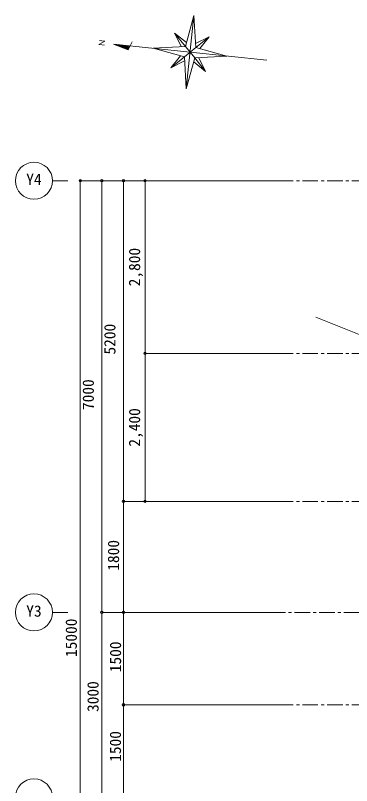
# Model space of a CAD drawing. Units: millimetres at full size, sheet at 1:50. Extents: x -19990 to 20111, y -13076 to 12993.
# Drawn here: x -19990 to -14546, y -2686 to 9804 of the extents above; entities that cross this region are included whole.
import ezdxf
from ezdxf.enums import TextEntityAlignment as Align

# ---------------------------------------------------------------- set-up
doc = ezdxf.new("R2010")
doc.units = ezdxf.units.MM
doc.header["$LTSCALE"] = 50
doc.header["$PDMODE"] = 32
doc.header["$PDSIZE"] = 40
doc.linetypes.add('CHAIN1', pattern=[8, 5, -1, 1, -1])
for name, color, linetype, lineweight in [('1-1_表（文字_固定）', 4, 'Continuous', 9), ('1-3', 7, 'Continuous', 13), ('1-6', 7, 'Continuous', 13), ('1-F_補助線', 3, 'Continuous', 13), ('5-6', 7, 'Continuous', 13)]:
    doc.layers.add(name, color=color, linetype=linetype, lineweight=lineweight)
doc.styles.add('ＭＳ ゴシック', font='')
doc.styles.get('ＭＳ ゴシック').set_extended_font_data('MS Gothic')

msp = doc.modelspace()

# ---------------------------------------------------------------- linework, layer by layer
at = {"layer": '1-1_表（文字_固定）', "linetype": 'CHAIN1'}
for p, q in [((-15740.39, 7122.83), (12781.09, 7122.83)), ((-15740.39, 4322.83), (-3940.39, 4322.83)), ((-15740.39, 1922.83), (-10190.39, 1922.83)), ((12781.09, 122.83), (-15740.39, 122.83)), ((-15740.39, -1377.17), (-9650.67, -1377.17))]:
    msp.add_line(p, q, dxfattribs=at)
at = {"layer": '1-3'}
msp.add_line((-15126.31, 4910.13), (-13979.45, 4449.18), dxfattribs=at)
at = {"layer": '1-6'}
for p, q in [((-19390.39, 7122.83), (-19140.39, 7122.83)), ((-15740.39, 7122.83), (-18940.39, 7122.83)), ((-18940.39, 7122.83), (-18940.39, -7877.17)), ((-17890.39, 4322.83), (-15740.39, 4322.83)), ((-15740.39, 1922.83), (-18240.39, 1922.83)), ((-19390.39, 122.83), (-19140.39, 122.83)), ((-15740.39, 122.83), (-18590.39, 122.83)), ((-15740.39, -1377.17), (-18240.39, -1377.17))]:
    msp.add_line(p, q, dxfattribs=at)
for points in [[(-18590.39, 7122.83), (-18590.39, 122.83), (-18590.39, -2877.17), (-18590.39, -7877.17)], [(-18240.39, 7122.83), (-18240.39, 1922.83), (-18240.39, 122.83), (-18240.39, -1377.17), (-18240.39, -2877.17)]]:
    msp.add_lwpolyline(points, dxfattribs=at)
for centre in [(-19690.39, 7122.83), (-19690.39, 122.83), (-19690.39, -2877.17)]:
    msp.add_circle(centre, 300, dxfattribs=at)
at = {"layer": '1-6', "color": 2}
for p in [(-18940.39, 7122.83), (-18590.39, 7122.83), (-18240.39, 7122.83), (-17890.39, 7122.83), (-17890.39, 4322.83), (-17890.39, 1922.83)]:
    msp.add_point(p, dxfattribs=at)
at = {"layer": '1-6'}
for p in [(-18240.39, 1922.83), (-18590.39, 122.83), (-18240.39, 122.83), (-18240.39, -1377.17)]:
    msp.add_point(p, dxfattribs=at)
at = {"layer": '1-F_補助線', "lineweight": 18}
for p, q in [((-17224.15, 8610.56), (-17098.72, 9803.99)), ((-17098.72, 9803.99), (-17068.23, 9282.85)), ((-18099.23, 9373.21), (-18162.96, 9245.17)), ((-18404.59, 9337.94), (-15918.28, 9076.62)), ((-18404.59, 9337.94), (-18162.96, 9245.17)), ((-17254.74, 9131.72), (-17068.23, 9282.85)), ((-17237, 9300.59), (-17085.96, 9114.08)), ((-16564.72, 9144.56), (-17068.23, 9282.85)), ((-17224.15, 8610.56), (-17254.74, 9131.72)), ((-16564.72, 9144.56), (-17085.97, 9113.98)), ((-17224.15, 8610.56), (-17085.97, 9113.98))]:
    msp.add_line(p, q, dxfattribs=at)
at = {"layer": '1-F_補助線', "color": 2}
for p, q in [((-17413.23, 9518.1), (-17237, 9300.59)), ((-17068.23, 9282.85), (-16850.62, 9458.97)), ((-17472.35, 8955.6), (-17254.74, 9131.72)), ((-16909.75, 8896.47), (-17102.92, 9052.21)), ((-17085.96, 9114.08), (-16909.75, 8896.47)), ((-16909.75, 8896.47), (-17021.92, 9117.8))]:
    msp.add_line(p, q, dxfattribs=at)
at = {"layer": '1-F_補助線', "color": 4, "lineweight": 9}
for p, q in [((-18366.1, 9333.89), (-18158.5, 9254.15)), ((-18327.71, 9329.86), (-18154.03, 9263.14)), ((-18289.32, 9325.82), (-18149.57, 9272.12)), ((-18250.83, 9321.78), (-18145.11, 9281.1)), ((-18212.45, 9317.74), (-18140.64, 9290.09)), ((-18174.06, 9313.71), (-18136.08, 9299.06))]:
    msp.add_line(p, q, dxfattribs=at)
at = {"layer": '1-F_補助線', "lineweight": 18}
msp.add_lwpolyline([(-17098.72, 9803.99), (-17237, 9300.59), (-17758.15, 9269.99), (-17254.74, 9131.72)], dxfattribs=at)
at = {"layer": '1-F_補助線', "color": 2}
for points in [[(-17301.05, 9296.76), (-17413.23, 9518.1), (-17220.05, 9362.35)], [(-17071.96, 9346.79), (-16850.62, 9458.97), (-17006.37, 9265.79)], [(-17251.01, 9067.78), (-17472.35, 8955.6), (-17316.5, 9148.76)]]:
    msp.add_lwpolyline(points, dxfattribs=at)
at = {"layer": '5-6'}
for p, q in [((-17890.39, 7122.83), (-17890.39, 4322.83)), ((-17890.39, 4322.83), (-17890.39, 1922.83))]:
    msp.add_line(p, q, dxfattribs=at)

# ---------------------------------------------------------------- texts
at = {"layer": '1-6', "color": 3, "style": 'ＭＳ ゴシック'}
for s, p in [('Y4', (-19815.39, 6997.83)), ('Y3', (-19815.39, -2.17))]:
    msp.add_text(s, height=183.3, dxfattribs=at).set_placement(p, align=Align.BOTTOM_LEFT)
for s, p in [('2,800', (-17915.39, 5410.33)), ('5200', (-18315.39, 4304.08)), ('7000', (-18665.39, 3404.08)), ('2,400', (-17915.39, 2810.33)), ('1800', (-18256.54, 798.1)), ('15000', (-18940.62, -601.46)), ('1500', (-18223.93, -847.99)), ('3000', (-18588.22, -1492.53)), ('1500', (-18225.45, -2300.98))]:
    msp.add_text(s, height=183.3, rotation=90, dxfattribs=at).set_placement(p, align=Align.BOTTOM_LEFT)
at = {"layer": '1-F_補助線', "style": 'ＭＳ ゴシック'}
msp.add_text('Ｎ', height=91.64, rotation=84, dxfattribs=at).set_placement((-18523, 9287.54), align=Align.BOTTOM_LEFT)

doc.saveas('drawing.dxf')
